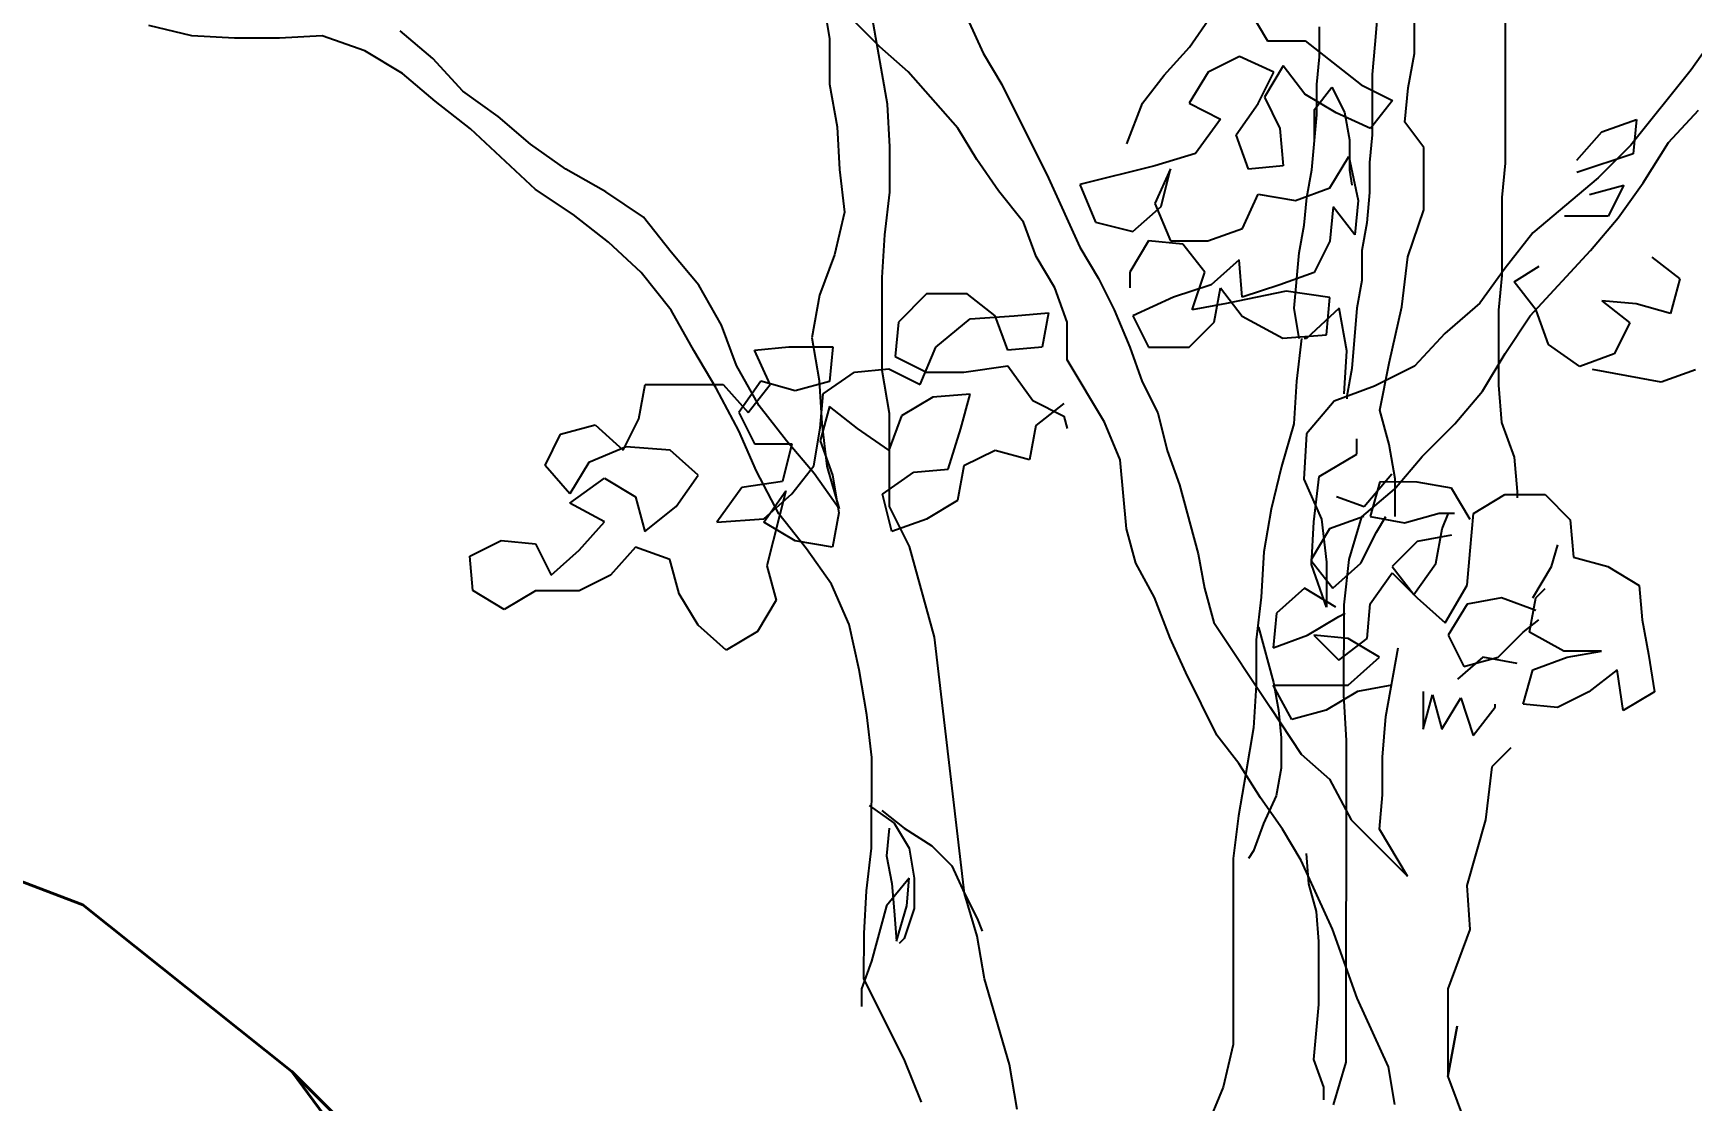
# Model space of a CAD drawing. Header units: millimetres. Extents: x 684983 to 685377, y 990360 to 990509.
# Drawn here: x 685048.389 to 685049.342, y 990434.803 to 990435.416 of the extents above; entities that cross this region are included whole.
import ezdxf

# ---------------------------------------------------------------- set-up
doc = ezdxf.new("R2010")
doc.units = ezdxf.units.MM
doc.layers.add('GRID LEVELS', color=7, linetype='Continuous', lineweight=13)
doc.layers.add('JACK  FRUIT TREE', color=7, linetype='Continuous')
doc.layers.add('TEAK', color=7, linetype='Continuous')
doc.styles.get("Standard").update_dxf_attribs({"font": 'RomanS'})

# ---------------------------------------------------------------- blocks, each defined once
blk = doc.blocks.new('JT')
at = {"color": 3}
for p, q in [((-0.09555, 0.92087, 157.72663), (-0.08838, 0.9089, 157.72663)), ((-0.11829, 0.90653, 157.72663), (-0.10991, 0.91849, 157.72663)), ((-0.08838, 0.9089, 157.72663), (-0.07402, 0.90888, 157.72663)), ((-0.07402, 0.90888, 157.72663), (-0.0525, 0.89211, 157.72663)), ((-0.12788, 0.89577, 157.72663), (-0.11829, 0.90653, 157.72663)), ((-0.09915, 0.90292, 157.72663), (-0.11112, 0.89695, 157.72663)), ((-0.086, 0.89693, 157.72663), (-0.09915, 0.90292, 157.72663)), ((-0.13626, 0.88501, 157.72663), (-0.12788, 0.89577, 157.72663)), ((-0.11112, 0.89695, 157.72663), (-0.11831, 0.885, 157.72663)), ((-0.09199, 0.88497, 157.72663), (-0.086, 0.89693, 157.72663)), ((-0.08241, 0.89932, 157.72663), (-0.0896, 0.88736, 157.72663)), ((-0.07404, 0.88854, 157.72663), (-0.08241, 0.89932, 157.72663)), ((-0.0525, 0.89211, 157.72663), (-0.04054, 0.88612, 157.72663)), ((-0.14226, 0.86946, 157.72663), (-0.13626, 0.88501, 157.72663)), ((-0.11831, 0.885, 157.72663), (-0.10636, 0.879, 157.72663)), ((-0.10038, 0.87301, 157.72663), (-0.09199, 0.88497, 157.72663)), ((-0.0896, 0.88736, 157.72663), (-0.08363, 0.87539, 157.72663)), ((-0.06208, 0.88135, 157.72663), (-0.07404, 0.88854, 157.72663)), ((-0.04054, 0.88612, 157.72663), (-0.04893, 0.87536, 157.72663)), ((-0.10636, 0.879, 157.72663), (-0.11594, 0.86585, 157.72663)), ((-0.04893, 0.87536, 157.72663), (-0.06208, 0.88135, 157.72663)), ((0.03961, 0.87408, 157.72663), (0.05277, 0.87886, 157.72663)), ((0.05277, 0.87886, 157.72663), (0.05156, 0.8657, 157.72663)), ((-0.09561, 0.85985, 157.72663), (-0.10038, 0.87301, 157.72663)), ((-0.08363, 0.87539, 157.72663), (-0.08244, 0.86103, 157.72663)), ((0.03003, 0.86332, 157.72663), (0.03961, 0.87408, 157.72663)), ((-0.11594, 0.86585, 157.72663), (-0.1315, 0.86108, 157.72663)), ((-0.0645, 0.85264, 157.72663), (-0.05731, 0.8646, 157.72663)), ((-0.05731, 0.8646, 157.72663), (-0.05374, 0.84785, 157.72663)), ((0.05156, 0.8657, 157.72663), (0.03002, 0.85854, 157.72663)), ((-0.1315, 0.86108, 157.72663), (-0.16022, 0.85393, 157.72663)), ((-0.12552, 0.85988, 157.72663), (-0.13151, 0.84672, 157.72663)), ((-0.12912, 0.84552, 157.72663), (-0.12552, 0.85988, 157.72663)), ((-0.08244, 0.86103, 157.72663), (-0.09561, 0.85985, 157.72663)), ((-0.16022, 0.85393, 157.72663), (-0.15425, 0.83956, 157.72663)), ((-0.07767, 0.84787, 157.72663), (-0.0645, 0.85264, 157.72663)), ((0.0348, 0.85016, 157.72663), (0.04796, 0.85374, 157.72663)), ((0.04796, 0.85374, 157.72663), (0.04197, 0.84178, 157.72663)), ((-0.1399, 0.83596, 157.72663), (-0.12912, 0.84552, 157.72663)), ((-0.13151, 0.84672, 157.72663), (-0.12554, 0.83236, 157.72663)), ((-0.09802, 0.83712, 157.72663), (-0.09202, 0.85027, 157.72663)), ((-0.09202, 0.85027, 157.72663), (-0.07767, 0.84787, 157.72663)), ((-0.06331, 0.84546, 157.72663), (-0.06452, 0.8323, 157.72663)), ((-0.05495, 0.83469, 157.72663), (-0.06331, 0.84546, 157.72663)), ((-0.05374, 0.84785, 157.72663), (-0.05495, 0.83469, 157.72663)), ((-0.15425, 0.83956, 157.72663), (-0.1399, 0.83596, 157.72663)), ((0.04197, 0.84178, 157.72663), (0.02522, 0.84179, 157.72663)), ((-0.13392, 0.83237, 157.72663), (-0.14111, 0.82041, 157.72663)), ((-0.12076, 0.83116, 157.72663), (-0.13392, 0.83237, 157.72663)), ((-0.12554, 0.83236, 157.72663), (-0.11118, 0.83234, 157.72663)), ((-0.11118, 0.83234, 157.72663), (-0.09802, 0.83712, 157.72663)), ((-0.06452, 0.8323, 157.72663), (-0.07052, 0.82034, 157.72663)), ((-0.11239, 0.82038, 157.72663), (-0.12076, 0.83116, 157.72663)), ((0.05871, 0.82621, 157.72663), (0.06947, 0.81782, 157.72663)), ((-0.14111, 0.82041, 157.72663), (-0.14111, 0.81443, 157.72663)), ((-0.11719, 0.80603, 157.72663), (-0.11239, 0.82038, 157.72663)), ((-0.09923, 0.82516, 157.72663), (-0.11, 0.81559, 157.72663)), ((-0.09804, 0.8108, 157.72663), (-0.09923, 0.82516, 157.72663)), ((-0.07052, 0.82034, 157.72663), (-0.08368, 0.81557, 157.72663)), ((0.00605, 0.81668, 157.72663), (0.01563, 0.82266, 157.72663)), ((-0.11, 0.81559, 157.72663), (-0.12436, 0.81082, 157.72663)), ((-0.10882, 0.80123, 157.72663), (-0.10641, 0.81439, 157.72663)), ((-0.10641, 0.81439, 157.72663), (-0.09805, 0.80362, 157.72663)), ((-0.08129, 0.81317, 157.72663), (-0.10403, 0.80841, 157.72663)), ((-0.08368, 0.81557, 157.72663), (-0.09804, 0.8108, 157.72663)), ((-0.06454, 0.81077, 157.72663), (-0.08129, 0.81317, 157.72663)), ((0.01442, 0.80591, 157.72663), (0.00605, 0.81668, 157.72663)), ((0.06947, 0.81782, 157.72663), (0.06587, 0.80466, 157.72663)), ((-0.21888, 0.8121, 157.72663), (-0.22966, 0.80135, 157.72663)), ((-0.20333, 0.81209, 157.72663), (-0.21888, 0.8121, 157.72663)), ((-0.19257, 0.8037, 157.72663), (-0.20333, 0.81209, 157.72663)), ((-0.12436, 0.81082, 157.72663), (-0.13993, 0.80366, 157.72663)), ((-0.10403, 0.80841, 157.72663), (-0.11719, 0.80603, 157.72663)), ((-0.06575, 0.79641, 157.72663), (-0.06454, 0.81077, 157.72663)), ((0.05271, 0.80827, 157.72663), (0.03955, 0.80947, 157.72663)), ((0.03955, 0.80947, 157.72663), (0.05031, 0.80109, 157.72663)), ((0.06587, 0.80466, 157.72663), (0.05271, 0.80827, 157.72663)), ((-0.22966, 0.80135, 157.72663), (-0.23087, 0.78819, 157.72663)), ((-0.21531, 0.79176, 157.72663), (-0.20214, 0.80252, 157.72663)), ((-0.20214, 0.80252, 157.72663), (-0.18539, 0.8037, 157.72663)), ((-0.1878, 0.79054, 157.72663), (-0.19257, 0.8037, 157.72663)), ((-0.18539, 0.8037, 157.72663), (-0.17223, 0.80488, 157.72663)), ((-0.17223, 0.80488, 157.72663), (-0.17463, 0.79172, 157.72663)), ((-0.13993, 0.80366, 157.72663), (-0.13395, 0.79169, 157.72663)), ((-0.1184, 0.79167, 157.72663), (-0.10882, 0.80123, 157.72663)), ((-0.09805, 0.80362, 157.72663), (-0.0825, 0.79523, 157.72663)), ((0.01919, 0.79274, 157.72663), (0.01442, 0.80591, 157.72663)), ((0.05031, 0.80109, 157.72663), (0.04432, 0.78913, 157.72663)), ((-0.0825, 0.79523, 157.72663), (-0.06575, 0.79641, 157.72663)), ((-0.28471, 0.79063, 157.72663), (-0.27155, 0.79181, 157.72663)), ((-0.27874, 0.77746, 157.72663), (-0.28471, 0.79063, 157.72663)), ((-0.27155, 0.79181, 157.72663), (-0.2548, 0.7918, 157.72663)), ((-0.2548, 0.7918, 157.72663), (-0.256, 0.77864, 157.72663)), ((-0.23087, 0.78819, 157.72663), (-0.21891, 0.78219, 157.72663)), ((-0.22131, 0.77741, 157.72663), (-0.21531, 0.79176, 157.72663)), ((-0.17463, 0.79172, 157.72663), (-0.1878, 0.79054, 157.72663)), ((-0.13395, 0.79169, 157.72663), (-0.1184, 0.79167, 157.72663)), ((0.03115, 0.78436, 157.72663), (0.01919, 0.79274, 157.72663)), ((0.04432, 0.78913, 157.72663), (0.03115, 0.78436, 157.72663)), ((-0.2584, 0.77385, 157.72663), (-0.24643, 0.78222, 157.72663)), ((-0.24643, 0.78222, 157.72663), (-0.23327, 0.7834, 157.72663)), ((-0.23327, 0.7834, 157.72663), (-0.22131, 0.77741, 157.72663)), ((-0.21891, 0.78219, 157.72663), (-0.20455, 0.78218, 157.72663)), ((-0.20455, 0.78218, 157.72663), (-0.1878, 0.78456, 157.72663)), ((-0.1878, 0.78456, 157.72663), (-0.17824, 0.77139, 157.72663)), ((0.06225, 0.77835, 157.72663), (0.03594, 0.78316, 157.72663)), ((0.07542, 0.78312, 157.72663), (0.06225, 0.77835, 157.72663)), ((-0.329, 0.76435, 157.72663), (-0.3266, 0.77751, 157.72663)), ((-0.3266, 0.77751, 157.72663), (-0.29669, 0.77748, 157.72663)), ((-0.29669, 0.77748, 157.72663), (-0.28712, 0.7667, 157.72663)), ((-0.28233, 0.77866, 157.72663), (-0.29071, 0.7667, 157.72663)), ((-0.28712, 0.7667, 157.72663), (-0.27874, 0.77746, 157.72663)), ((-0.26917, 0.77506, 157.72663), (-0.28233, 0.77866, 157.72663)), ((-0.256, 0.77864, 157.72663), (-0.26917, 0.77506, 157.72663)), ((-0.25961, 0.76069, 157.72663), (-0.2584, 0.77385, 157.72663)), ((-0.25601, 0.76907, 157.72663), (-0.25961, 0.75591, 157.72663)), ((-0.24525, 0.76068, 157.72663), (-0.25601, 0.76907, 157.72663)), ((-0.21653, 0.77262, 157.72663), (-0.2285, 0.76545, 157.72663)), ((-0.20217, 0.7738, 157.72663), (-0.21653, 0.77262, 157.72663)), ((-0.20577, 0.76064, 157.72663), (-0.20217, 0.7738, 157.72663)), ((-0.17824, 0.77139, 157.72663), (-0.16628, 0.76539, 157.72663)), ((-0.16628, 0.77018, 157.72663), (-0.17705, 0.76181, 157.72663)), ((-0.35892, 0.75839, 157.72663), (-0.34575, 0.76197, 157.72663)), ((-0.34575, 0.76197, 157.72663), (-0.33499, 0.75239, 157.72663)), ((-0.33499, 0.75239, 157.72663), (-0.329, 0.76435, 157.72663)), ((-0.29071, 0.7667, 157.72663), (-0.28474, 0.75473, 157.72663)), ((-0.2285, 0.76545, 157.72663), (-0.2333, 0.75229, 157.72663)), ((-0.17705, 0.76181, 157.72663), (-0.17946, 0.74866, 157.72663)), ((-0.16628, 0.76539, 157.72663), (-0.16509, 0.76061, 157.72663)), ((-0.36491, 0.74643, 157.72663), (-0.35892, 0.75839, 157.72663)), ((-0.26202, 0.74634, 157.72663), (-0.25961, 0.76069, 157.72663)), ((-0.25961, 0.75591, 157.72663), (-0.25484, 0.74274, 157.72663)), ((-0.2333, 0.75229, 157.72663), (-0.24525, 0.76068, 157.72663)), ((-0.21057, 0.74509, 157.72663), (-0.20577, 0.76064, 157.72663)), ((-0.3338, 0.75358, 157.72663), (-0.34816, 0.74761, 157.72663)), ((-0.31705, 0.75237, 157.72663), (-0.3338, 0.75358, 157.72663)), ((-0.30629, 0.74279, 157.72663), (-0.31705, 0.75237, 157.72663)), ((-0.28474, 0.75473, 157.72663), (-0.27038, 0.75472, 157.72663)), ((-0.27038, 0.75472, 157.72663), (-0.27399, 0.74037, 157.72663)), ((-0.19262, 0.75226, 157.72663), (-0.20459, 0.74629, 157.72663)), ((-0.17946, 0.74866, 157.72663), (-0.19262, 0.75226, 157.72663)), ((-0.35535, 0.73566, 157.72663), (-0.36491, 0.74643, 157.72663)), ((-0.34816, 0.74761, 157.72663), (-0.35535, 0.73566, 157.72663)), ((-0.31467, 0.73083, 157.72663), (-0.30629, 0.74279, 157.72663)), ((-0.2704, 0.73558, 157.72663), (-0.26202, 0.74634, 157.72663)), ((-0.25484, 0.74274, 157.72663), (-0.25246, 0.72838, 157.72663)), ((-0.2357, 0.73555, 157.72663), (-0.22373, 0.74391, 157.72663)), ((-0.22373, 0.74391, 157.72663), (-0.21057, 0.74509, 157.72663)), ((-0.20459, 0.74629, 157.72663), (-0.20699, 0.73313, 157.72663)), ((-0.35535, 0.73207, 157.72663), (-0.34218, 0.74163, 157.72663)), ((-0.34218, 0.74163, 157.72663), (-0.33023, 0.73444, 157.72663)), ((-0.28954, 0.73799, 157.72663), (-0.29913, 0.72484, 157.72663)), ((-0.27399, 0.74037, 157.72663), (-0.28954, 0.73799, 157.72663)), ((-0.28118, 0.72482, 157.72663), (-0.27279, 0.73678, 157.72663)), ((-0.27279, 0.73678, 157.72663), (-0.28, 0.70807, 157.72663)), ((-0.04546, 0.74016, 157.72663), (-0.04906, 0.727, 157.72663)), ((-0.03111, 0.74014, 157.72663), (-0.04546, 0.74016, 157.72663)), ((-0.01795, 0.73774, 157.72663), (-0.03111, 0.74014, 157.72663)), ((-0.01078, 0.72577, 157.72663), (-0.01795, 0.73774, 157.72663)), ((-0.3422, 0.72488, 157.72663), (-0.35535, 0.73207, 157.72663)), ((-0.33023, 0.73444, 157.72663), (-0.32665, 0.72127, 157.72663)), ((-0.32665, 0.72127, 157.72663), (-0.31467, 0.73083, 157.72663)), ((-0.28118, 0.72602, 157.72663), (-0.2704, 0.73558, 157.72663)), ((-0.23213, 0.72119, 157.72663), (-0.2357, 0.73555, 157.72663)), ((-0.20699, 0.73313, 157.72663), (-0.21896, 0.72596, 157.72663)), ((-0.00958, 0.72816, 157.72663), (0.00239, 0.73533, 157.72663)), ((0.00239, 0.73533, 157.72663), (0.01794, 0.73531, 157.72663)), ((0.01794, 0.73531, 157.72663), (0.02751, 0.72573, 157.72663)), ((-0.35178, 0.71412, 157.72663), (-0.3422, 0.72488, 157.72663)), ((-0.29913, 0.72484, 157.72663), (-0.28118, 0.72602, 157.72663)), ((-0.26922, 0.71763, 157.72663), (-0.28118, 0.72482, 157.72663)), ((-0.25246, 0.72838, 157.72663), (-0.25487, 0.71522, 157.72663)), ((-0.21896, 0.72596, 157.72663), (-0.23213, 0.72119, 157.72663)), ((-0.05146, 0.727, 157.72663), (-0.06462, 0.72223, 157.72663)), ((-0.04906, 0.727, 157.72663), (-0.03591, 0.72459, 157.72663)), ((-0.04668, 0.72102, 157.72663), (-0.04308, 0.72699, 157.72663)), ((-0.03591, 0.72459, 157.72663), (-0.02274, 0.72817, 157.72663)), ((-0.02274, 0.72817, 157.72663), (-0.01676, 0.72817, 157.72663)), ((-0.02155, 0.72219, 157.72663), (-0.01915, 0.72817, 157.72663)), ((-0.01079, 0.7138, 157.72663), (-0.00958, 0.72816, 157.72663)), ((0.02751, 0.72573, 157.72663), (0.02869, 0.71137, 157.72663)), ((-0.39366, 0.71176, 157.72663), (-0.38169, 0.71773, 157.72663)), ((-0.38169, 0.71773, 157.72663), (-0.36853, 0.71652, 157.72663)), ((-0.25487, 0.71522, 157.72663), (-0.26922, 0.71763, 157.72663)), ((-0.06462, 0.72223, 157.72663), (-0.07181, 0.71027, 157.72663)), ((-0.05267, 0.70906, 157.72663), (-0.04668, 0.72102, 157.72663)), ((-0.03113, 0.71741, 157.72663), (-0.04071, 0.70785, 157.72663)), ((-0.01796, 0.71979, 157.72663), (-0.03113, 0.71741, 157.72663)), ((-0.02396, 0.70903, 157.72663), (-0.02155, 0.72219, 157.72663)), ((-0.39247, 0.6986, 157.72663), (-0.39366, 0.71176, 157.72663)), ((-0.36853, 0.71652, 157.72663), (-0.36256, 0.70455, 157.72663)), ((-0.36256, 0.70455, 157.72663), (-0.35178, 0.71412, 157.72663)), ((-0.33024, 0.71529, 157.72663), (-0.33982, 0.70453, 157.72663)), ((-0.31709, 0.71049, 157.72663), (-0.33024, 0.71529, 157.72663)), ((-0.012, 0.70064, 157.72663), (-0.01079, 0.7138, 157.72663)), ((0.02031, 0.70779, 157.72663), (0.02271, 0.71617, 157.72663)), ((0.02869, 0.71137, 157.72663), (0.04185, 0.70777, 157.72663)), ((-0.31351, 0.69733, 157.72663), (-0.31709, 0.71049, 157.72663)), ((-0.28, 0.70807, 157.72663), (-0.27642, 0.6949, 157.72663)), ((-0.07181, 0.71027, 157.72663), (-0.06345, 0.69949, 157.72663)), ((-0.06345, 0.69949, 157.72663), (-0.05267, 0.70906, 157.72663)), ((-0.0491, 0.6935, 157.72663), (-0.04071, 0.70546, 157.72663)), ((-0.04071, 0.70785, 157.72663), (-0.03234, 0.69707, 157.72663)), ((-0.04071, 0.70546, 157.72663), (-0.03115, 0.69588, 157.72663)), ((-0.03234, 0.69707, 157.72663), (-0.02396, 0.70903, 157.72663)), ((0.01312, 0.69584, 157.72663), (0.02031, 0.70779, 157.72663)), ((0.04185, 0.70777, 157.72663), (0.05381, 0.70058, 157.72663)), ((-0.38052, 0.69141, 157.72663), (-0.39247, 0.6986, 157.72663)), ((-0.36854, 0.69858, 157.72663), (-0.38052, 0.69141, 157.72663)), ((-0.35179, 0.69856, 157.72663), (-0.36854, 0.69858, 157.72663)), ((-0.33982, 0.70453, 157.72663), (-0.35179, 0.69856, 157.72663)), ((-0.07422, 0.6995, 157.72663), (-0.08499, 0.68994, 157.72663)), ((-0.06226, 0.69231, 157.72663), (-0.07422, 0.6995, 157.72663)), ((-0.02039, 0.68629, 157.72663), (-0.012, 0.70064, 157.72663)), ((0.01432, 0.69583, 157.72663), (0.01791, 0.69942, 157.72663)), ((0.05381, 0.70058, 157.72663), (0.05499, 0.68742, 157.72663)), ((-0.30634, 0.68536, 157.72663), (-0.31351, 0.69733, 157.72663)), ((-0.27642, 0.6949, 157.72663), (-0.28361, 0.68295, 157.72663)), ((-0.0503, 0.68034, 157.72663), (-0.0491, 0.6935, 157.72663)), ((-0.03115, 0.69588, 157.72663), (-0.02039, 0.68629, 157.72663)), ((-0.01201, 0.69347, 157.72663), (-0.01919, 0.68151, 157.72663)), ((0.00116, 0.69585, 157.72663), (-0.01201, 0.69347, 157.72663)), ((0.01431, 0.69105, 157.72663), (0.00116, 0.69585, 157.72663)), ((0.01191, 0.68268, 157.72663), (0.01432, 0.69583, 157.72663)), ((-0.08499, 0.68994, 157.72663), (-0.0862, 0.67678, 157.72663)), ((-0.07304, 0.68156, 157.72663), (-0.06106, 0.68872, 157.72663)), ((-0.06106, 0.68872, 157.72663), (-0.05867, 0.68992, 157.72663)), ((0.00952, 0.68268, 157.72663), (0.01551, 0.68746, 157.72663)), ((0.05499, 0.68742, 157.72663), (0.05737, 0.67426, 157.72663)), ((-0.29558, 0.67578, 157.72663), (-0.30634, 0.68536, 157.72663)), ((-0.28361, 0.68295, 157.72663), (-0.29558, 0.67578, 157.72663)), ((-0.0862, 0.67678, 157.72663), (-0.07304, 0.68156, 157.72663)), ((-0.05748, 0.68035, 157.72663), (-0.07064, 0.68155, 157.72663)), ((-0.07064, 0.68155, 157.72663), (-0.06108, 0.67197, 157.72663)), ((-0.06108, 0.67197, 157.72663), (-0.0503, 0.68034, 157.72663)), ((-0.04552, 0.67316, 157.72663), (-0.05748, 0.68035, 157.72663)), ((-0.01919, 0.68151, 157.72663), (-0.01322, 0.66954, 157.72663)), ((-0.00006, 0.67311, 157.72663), (0.00952, 0.68268, 157.72663)), ((0.02507, 0.67548, 157.72663), (0.01191, 0.68268, 157.72663)), ((-0.0575, 0.6624, 157.72663), (-0.04552, 0.67316, 157.72663)), ((-0.00604, 0.67312, 157.72663), (-0.01562, 0.66475, 157.72663)), ((-0.01322, 0.66954, 157.72663), (-0.00006, 0.67311, 157.72663)), ((0.00712, 0.67071, 157.72663), (-0.00604, 0.67312, 157.72663)), ((0.0131, 0.66832, 157.72663), (0.02626, 0.67309, 157.72663)), ((0.03943, 0.67547, 157.72663), (0.02507, 0.67548, 157.72663)), ((0.02626, 0.67309, 157.72663), (0.03943, 0.67547, 157.72663)), ((0.05737, 0.67426, 157.72663), (0.05975, 0.6599, 157.72663)), ((0.0095, 0.65516, 157.72663), (0.0131, 0.66832, 157.72663)), ((0.0454, 0.66829, 157.72663), (0.03463, 0.65992, 157.72663)), ((0.04778, 0.65273, 157.72663), (0.0454, 0.66829, 157.72663)), ((-0.07905, 0.64926, 157.72663), (-0.08621, 0.66243, 157.72663)), ((-0.08621, 0.66243, 157.72663), (-0.0575, 0.6624, 157.72663)), ((-0.04075, 0.66238, 157.72663), (-0.05391, 0.66, 157.72663)), ((-0.05391, 0.66, 157.72663), (-0.06588, 0.65283, 157.72663)), ((-0.02879, 0.65998, 157.72663), (-0.0288, 0.64562, 157.72663)), ((-0.0288, 0.64562, 157.72663), (-0.0252, 0.65878, 157.72663)), ((-0.0252, 0.65878, 157.72663), (-0.02162, 0.64562, 157.72663)), ((-0.02162, 0.64562, 157.72663), (-0.01443, 0.65757, 157.72663)), ((-0.01443, 0.65757, 157.72663), (-0.00966, 0.64321, 157.72663)), ((-0.00966, 0.64321, 157.72663), (-0.00127, 0.65397, 157.72663)), ((-0.00127, 0.65397, 157.72663), (-0.00127, 0.65517, 157.72663)), ((0.02266, 0.65395, 157.72663), (0.0095, 0.65516, 157.72663)), ((0.03463, 0.65992, 157.72663), (0.02266, 0.65395, 157.72663)), ((0.05975, 0.6599, 157.72663), (0.04778, 0.65273, 157.72663)), ((-0.06588, 0.65283, 157.72663), (-0.07905, 0.64926, 157.72663))]:
    blk.add_line(p, q, dxfattribs=at)
for p, q in [((0.00256, 0.92198, 157.72663), (0.00251, 0.86215, 157.72663)), ((-0.23674, 0.90664, 157.72663), (-0.24631, 0.91622, 157.72663)), ((-0.20323, 0.91738, 157.72663), (-0.19726, 0.90421, 157.72663)), ((-0.03215, 0.90406, 157.72663), (-0.03214, 0.91842, 157.72663)), ((-0.22598, 0.89706, 157.72663), (-0.23674, 0.90664, 157.72663)), ((-0.19726, 0.90421, 157.72663), (-0.1901, 0.89224, 157.72663)), ((-0.03456, 0.8909, 157.72663), (-0.03215, 0.90406, 157.72663)), ((-0.20686, 0.8755, 157.72663), (-0.22598, 0.89706, 157.72663)), ((-0.1901, 0.89224, 157.72663), (-0.17218, 0.85633, 157.72663)), ((-0.03577, 0.87774, 157.72663), (-0.03456, 0.8909, 157.72663)), ((-0.0286, 0.86816, 157.72663), (-0.03577, 0.87774, 157.72663)), ((-0.19969, 0.86353, 157.72663), (-0.20686, 0.8755, 157.72663)), ((-0.19133, 0.85156, 157.72663), (-0.19969, 0.86353, 157.72663)), ((-0.02862, 0.84423, 157.72663), (-0.0286, 0.86816, 157.72663)), ((0.00251, 0.86215, 157.72663), (0.0013, 0.84899, 157.72663)), ((-0.18177, 0.83959, 157.72663), (-0.19133, 0.85156, 157.72663)), ((-0.17218, 0.85633, 157.72663), (-0.16024, 0.83, 157.72663)), ((0.0013, 0.84899, 157.72663), (0.00127, 0.81908, 157.72663)), ((-0.17699, 0.82642, 157.72663), (-0.18177, 0.83959, 157.72663)), ((-0.03462, 0.82629, 157.72663), (-0.02862, 0.84423, 157.72663)), ((-0.16983, 0.81445, 157.72663), (-0.17699, 0.82642, 157.72663)), ((-0.16024, 0.83, 157.72663), (-0.15307, 0.81803, 157.72663)), ((-0.03703, 0.80715, 157.72663), (-0.03462, 0.82629, 157.72663)), ((0.00127, 0.81908, 157.72663), (0.00006, 0.80592, 157.72663)), ((-0.16505, 0.80129, 157.72663), (-0.16983, 0.81445, 157.72663)), ((-0.15307, 0.81803, 157.72663), (-0.1471, 0.80606, 157.72663)), ((-0.04183, 0.78562, 157.72663), (-0.03703, 0.80715, 157.72663)), ((-0.16507, 0.78693, 157.72663), (-0.16505, 0.80129, 157.72663)), ((-0.1471, 0.80606, 157.72663), (-0.14113, 0.79169, 157.72663)), ((0.00006, 0.80592, 157.72663), (0.00004, 0.77721, 157.72663)), ((-0.14113, 0.79169, 157.72663), (-0.13636, 0.77853, 157.72663)), ((-0.15073, 0.76299, 157.72663), (-0.16507, 0.78693, 157.72663)), ((-0.04544, 0.76768, 157.72663), (-0.04183, 0.78562, 157.72663)), ((-0.13636, 0.77853, 157.72663), (-0.13039, 0.76656, 157.72663)), ((0.00004, 0.77721, 157.72663), (0.00122, 0.76285, 157.72663)), ((-0.14476, 0.74862, 157.72663), (-0.15073, 0.76299, 157.72663)), ((-0.13039, 0.76656, 157.72663), (-0.12681, 0.7522, 157.72663)), ((-0.04186, 0.75451, 157.72663), (-0.04544, 0.76768, 157.72663)), ((0.00122, 0.76285, 157.72663), (0.00599, 0.74968, 157.72663)), ((-0.12681, 0.7522, 157.72663), (-0.12204, 0.73903, 157.72663)), ((-0.03948, 0.74135, 157.72663), (-0.04186, 0.75451, 157.72663)), ((0.00599, 0.74968, 157.72663), (0.00718, 0.73652, 157.72663)), ((-0.14239, 0.7223, 157.72663), (-0.14476, 0.74862, 157.72663)), ((-0.12204, 0.73903, 157.72663), (-0.11488, 0.7127, 157.72663)), ((-0.03949, 0.72699, 157.72663), (-0.03948, 0.74135, 157.72663)), ((0.00718, 0.73652, 157.72663), (0.00718, 0.73413, 157.72663)), ((-0.13882, 0.70914, 157.72663), (-0.14239, 0.7223, 157.72663)), ((-0.11488, 0.7127, 157.72663), (-0.1125, 0.69954, 157.72663)), ((-0.13165, 0.69597, 157.72663), (-0.13882, 0.70914, 157.72663)), ((-0.1125, 0.69954, 157.72663), (-0.10892, 0.68638, 157.72663)), ((-0.12568, 0.68041, 157.72663), (-0.13165, 0.69597, 157.72663)), ((-0.10892, 0.68638, 157.72663), (-0.08742, 0.65405, 157.72663)), ((-0.11971, 0.66724, 157.72663), (-0.12568, 0.68041, 157.72663)), ((-0.04315, 0.65042, 157.72663), (-0.03834, 0.67674, 157.72663)), ((-0.10777, 0.6433, 157.72663), (-0.11971, 0.66724, 157.72663)), ((-0.08742, 0.65405, 157.72663), (-0.08742, 0.65405, 157.72663)), ((-0.08742, 0.65405, 157.72663), (-0.07547, 0.63609, 157.72663)), ((-0.04436, 0.63487, 157.72663), (-0.04315, 0.65042, 157.72663)), ((-0.0994, 0.63253, 157.72663), (-0.10777, 0.6433, 157.72663)), ((-0.07547, 0.63609, 157.72663), (-0.06471, 0.62651, 157.72663)), ((-0.04438, 0.62051, 157.72663), (-0.04436, 0.63487, 157.72663)), ((0.00469, 0.63841, 157.72663), (-0.00249, 0.63124, 157.72663)), ((-0.09104, 0.61936, 157.72663), (-0.0994, 0.63253, 157.72663)), ((-0.00249, 0.63124, 157.72663), (-0.0049, 0.6109, 157.72663)), ((-0.06471, 0.62651, 157.72663), (-0.05635, 0.61095, 157.72663)), ((-0.08268, 0.60738, 157.72663), (-0.09104, 0.61936, 157.72663)), ((-0.04558, 0.60735, 157.72663), (-0.04438, 0.62051, 157.72663)), ((-0.05635, 0.61095, 157.72663), (-0.03483, 0.58939, 157.72663)), ((-0.0049, 0.6109, 157.72663), (-0.0121, 0.58578, 157.72663)), ((-0.07551, 0.59541, 157.72663), (-0.08268, 0.60738, 157.72663)), ((-0.03483, 0.58939, 157.72663), (-0.04558, 0.60735, 157.72663)), ((-0.06357, 0.56908, 157.72663), (-0.07551, 0.59541, 157.72663)), ((-0.0121, 0.58578, 157.72663), (-0.01092, 0.56903, 157.72663)), ((-0.05402, 0.54275, 157.72663), (-0.06357, 0.56908, 157.72663)), ((-0.01092, 0.56903, 157.72663), (-0.01932, 0.54631, 157.72663)), ((-0.01932, 0.54631, 157.72663), (-0.01935, 0.51281, 157.72663)), ((-0.04208, 0.51642, 157.72663), (-0.05402, 0.54275, 157.72663)), ((-0.01935, 0.51281, 157.72663), (-0.01574, 0.53195, 157.72663)), ((-0.01574, 0.53195, 157.72663), (-0.01935, 0.51281, 157.72663)), ((-0.0397, 0.50206, 157.72663), (-0.04208, 0.51642, 157.72663)), ((-0.01935, 0.51281, 157.72663), (-0.01219, 0.49366, 157.72663))]:
    blk.add_line(p, q)
blk = doc.blocks.new('A$C25655A80')
for p, q in [((-0.18836, 1.11336), (-0.18549, 1.09605)), ((-0.42966, 1.09724), (-0.446, 1.1011)), ((-0.33738, 1.0885), (-0.34987, 1.09909)), ((-0.1634, 1.07104), (-0.16914, 1.10373)), ((0.02408, 1.10451), (0.02311, 1.09394)), ((-0.41332, 1.09626), (-0.42966, 1.09724)), ((-0.39601, 1.09625), (-0.41332, 1.09626)), ((-0.37967, 1.09719), (-0.39601, 1.09625)), ((-0.36333, 1.09141), (-0.37967, 1.09719)), ((-0.18549, 1.09605), (-0.18551, 1.07875)), ((0.02311, 1.09394), (0.02214, 1.08241)), ((0.15385, 1.09767), (0.14423, 1.08422)), ((-0.34892, 1.08275), (-0.36333, 1.09141)), ((-0.32586, 1.076), (-0.33738, 1.0885)), ((-0.33644, 1.07216), (-0.34892, 1.08275)), ((0.02214, 1.08241), (0.02212, 1.05933)), ((0.14423, 1.08422), (0.12113, 1.0554)), ((-0.31241, 1.06637), (-0.32586, 1.076)), ((-0.18551, 1.07875), (-0.18264, 1.06241)), ((-0.32299, 1.06157), (-0.33644, 1.07216)), ((-0.16246, 1.0547), (-0.1634, 1.07104)), ((0.13555, 1.05635), (0.1471, 1.06883)), ((-0.29801, 1.03848), (-0.32299, 1.06157)), ((-0.29992, 1.05578), (-0.31241, 1.06637)), ((-0.18264, 1.06241), (-0.18169, 1.04606)), ((-0.28647, 1.04616), (-0.29992, 1.05578)), ((-0.16247, 1.03739), (-0.16246, 1.0547)), ((0.02212, 1.05933), (0.02115, 1.04876)), ((0.12113, 1.0554), (0.10862, 1.04291)), ((0.12592, 1.04097), (0.13555, 1.05635)), ((0.02115, 1.04876), (0.02114, 1.03723)), ((-0.2711, 1.03749), (-0.28647, 1.04616)), ((-0.18169, 1.04606), (-0.17978, 1.02972)), ((0.10862, 1.04291), (0.08361, 1.02179)), ((-0.2836, 1.02885), (-0.29801, 1.03848)), ((-0.25669, 1.02787), (-0.2711, 1.03749)), ((-0.16441, 1.02105), (-0.16247, 1.03739)), ((0.02114, 1.03723), (0.02016, 1.02569)), ((0.1163, 1.02753), (0.12592, 1.04097)), ((-0.27016, 1.01827), (-0.2836, 1.02885)), ((-0.17978, 1.02972), (-0.18364, 1.01338)), ((-0.24613, 1.0144), (-0.25669, 1.02787)), ((0.02016, 1.02569), (0.01823, 1.01512)), ((0.10571, 1.01504), (0.1163, 1.02753)), ((-0.25767, 1.00672), (-0.27016, 1.01827)), ((-0.16539, 1.00471), (-0.16441, 1.02105)), ((0.08361, 1.02179), (0.07302, 1.00834)), ((-0.23556, 1.00189), (-0.24613, 1.0144)), ((-0.18364, 1.01338), (-0.18942, 0.998)), ((0.01823, 1.01512), (0.01822, 1.00358)), ((0.08262, 0.99007), (0.10571, 1.01504)), ((-0.24615, 0.99229), (-0.25767, 1.00672)), ((-0.16542, 0.96914), (-0.16539, 1.00471)), ((0.01822, 1.00358), (0.01629, 0.99301)), ((0.07302, 1.00834), (0.0634, 0.99489)), ((-0.22693, 0.9865), (-0.23556, 1.00189)), ((-0.18942, 0.998), (-0.19232, 0.98167)), ((-0.23751, 0.9769), (-0.24615, 0.99229)), ((0.00956, 0.99302), (-0.00295, 0.98149)), ((0.01243, 0.97667), (0.00956, 0.99302)), ((0.01629, 0.99301), (0.01435, 0.96994)), ((0.0634, 0.99489), (0.04993, 0.98337)), ((-0.22117, 0.97112), (-0.22693, 0.9865)), ((0.07299, 0.97565), (0.08262, 0.99007)), ((-0.19232, 0.98167), (-0.18945, 0.96532)), ((-0.00487, 0.98149), (-0.00681, 0.96515)), ((-0.00295, 0.98149), (-0.00391, 0.98149)), ((0.04993, 0.98337), (0.03838, 0.97088)), ((-0.22887, 0.96247), (-0.23751, 0.9769)), ((0.01145, 0.96033), (0.01243, 0.97667)), ((0.06433, 0.96124), (0.07299, 0.97565)), ((-0.21253, 0.95573), (-0.22117, 0.97112)), ((-0.18945, 0.96532), (-0.18851, 0.94898)), ((-0.16255, 0.9528), (-0.16542, 0.96914)), ((-0.00681, 0.96515), (-0.00778, 0.94881)), ((0.01435, 0.96994), (0.01241, 0.95937)), ((0.03838, 0.97088), (0.02299, 0.9632)), ((-0.22023, 0.94612), (-0.22887, 0.96247)), ((0.02299, 0.9632), (0.00761, 0.95745)), ((0.01241, 0.95937), (0.01241, 0.95841)), ((0.05374, 0.94876), (0.06433, 0.96124)), ((-0.20197, 0.94226), (-0.21253, 0.95573)), ((-0.16258, 0.91723), (-0.16255, 0.9528)), ((0.00761, 0.95745), (-0.00298, 0.94496)), ((-0.21352, 0.93074), (-0.22023, 0.94612)), ((-0.18851, 0.94898), (-0.1866, 0.93263)), ((-0.00778, 0.94881), (-0.0126, 0.93247)), ((0.04123, 0.93627), (0.05374, 0.94876)), ((-0.19141, 0.92975), (-0.20197, 0.94226)), ((-0.00298, 0.94496), (-0.00396, 0.92766)), ((0.01624, 0.93725), (0.01624, 0.94302)), ((0.00181, 0.92862), (0.01624, 0.93725)), ((0.03065, 0.92378), (0.04123, 0.93627)), ((-0.20488, 0.91439), (-0.21352, 0.93074)), ((-0.18181, 0.91629), (-0.19141, 0.92975)), ((-0.1866, 0.93263), (-0.18181, 0.91629)), ((-0.0126, 0.93247), (-0.01646, 0.91614)), ((-0.00396, 0.92766), (0.00276, 0.91227)), ((-0.00013, 0.91131), (0.00181, 0.92862)), ((0.02969, 0.92955), (0.0191, 0.91706)), ((0.0191, 0.91706), (0.00853, 0.92092)), ((0.01814, 0.91322), (0.03065, 0.92378)), ((-0.19432, 0.90092), (-0.20488, 0.91439)), ((-0.15491, 0.90184), (-0.16258, 0.91723)), ((-0.01646, 0.91614), (-0.01936, 0.8998)), ((-0.0011, 0.89497), (-0.00013, 0.91131)), ((0.00276, 0.91227), (0.00467, 0.89593)), ((0.01332, 0.89688), (0.01814, 0.91322)), ((-0.14532, 0.86723), (-0.15491, 0.90184)), ((-0.18472, 0.88745), (-0.19432, 0.90092)), ((-0.01936, 0.8998), (-0.02034, 0.88249)), ((0.00467, 0.89593), (0.00465, 0.87863)), ((0.01138, 0.87958), (0.01332, 0.89688)), ((0.00465, 0.87863), (-0.0011, 0.89497)), ((-0.178, 0.87206), (-0.18472, 0.88745)), ((-0.02034, 0.88249), (-0.02228, 0.86615)), ((0.01135, 0.84497), (0.01138, 0.87958)), ((-0.17417, 0.85476), (-0.178, 0.87206)), ((-0.02131, 0.87096), (-0.01556, 0.84981)), ((-0.13388, 0.76916), (-0.14532, 0.86723)), ((-0.02228, 0.86615), (-0.02229, 0.84885)), ((-0.17131, 0.83745), (-0.17417, 0.85476)), ((-0.02229, 0.84885), (-0.02327, 0.83251)), ((-0.01556, 0.84981), (-0.01365, 0.83923)), ((0.01229, 0.82767), (0.01135, 0.84497)), ((-0.01365, 0.83923), (-0.0127, 0.82865)), ((-0.1694, 0.82111), (-0.17131, 0.83745)), ((-0.02327, 0.83251), (-0.02617, 0.81521)), ((-0.0127, 0.82865), (-0.01271, 0.81712)), ((0.01218, 0.70462), (0.01229, 0.82767)), ((-0.16943, 0.7865), (-0.1694, 0.82111)), ((-0.02617, 0.81521), (-0.02907, 0.79887)), ((-0.01271, 0.81712), (-0.01464, 0.80655)), ((-0.01464, 0.80655), (-0.01946, 0.79598)), ((-0.17038, 0.80284), (-0.16077, 0.79611)), ((-0.16557, 0.80092), (-0.15693, 0.79418)), ((-0.16269, 0.79418), (-0.16367, 0.78361)), ((-0.16077, 0.79611), (-0.15501, 0.78649)), ((-0.15693, 0.79418), (-0.14636, 0.78744)), ((-0.02907, 0.79887), (-0.03101, 0.78253)), ((-0.01946, 0.79598), (-0.02331, 0.78541)), ((-0.14636, 0.78744), (-0.13868, 0.77974)), ((-0.17137, 0.77016), (-0.16943, 0.7865)), ((-0.16367, 0.78361), (-0.16175, 0.77303)), ((-0.15501, 0.78649), (-0.1531, 0.77495)), ((-0.03101, 0.78253), (-0.03107, 0.71139)), ((-0.02331, 0.78541), (-0.02524, 0.78252)), ((-0.00313, 0.78443), (-0.00218, 0.77289)), ((-0.15502, 0.77495), (-0.16368, 0.76438)), ((-0.15599, 0.76438), (-0.15502, 0.77495)), ((-0.1531, 0.77495), (-0.15311, 0.76341)), ((-0.13868, 0.77974), (-0.13388, 0.76916)), ((-0.17234, 0.75382), (-0.17137, 0.77016)), ((-0.16175, 0.77303), (-0.1608, 0.76246)), ((-0.12909, 0.75282), (-0.13388, 0.76916)), ((-0.13388, 0.76916), (-0.12908, 0.75955)), ((-0.00218, 0.77289), (0.0007, 0.76231)), ((-0.16368, 0.76438), (-0.16947, 0.74324)), ((-0.1608, 0.76246), (-0.15985, 0.75092)), ((-0.15985, 0.75092), (-0.15599, 0.76438)), ((-0.15311, 0.76341), (-0.15697, 0.75188)), ((0.0007, 0.76231), (0.00165, 0.75078)), ((-0.12908, 0.75955), (-0.12716, 0.75474)), ((-0.17236, 0.73652), (-0.17234, 0.75382)), ((-0.15697, 0.75188), (-0.15889, 0.74996)), ((-0.12622, 0.73647), (-0.12909, 0.75282)), ((0.00165, 0.75078), (0.00163, 0.72674)), ((-0.16947, 0.74324), (-0.17333, 0.73267)), ((-0.15701, 0.70574), (-0.17236, 0.73652)), ((-0.11663, 0.70378), (-0.12622, 0.73647)), ((-0.17333, 0.73267), (-0.17333, 0.72594)), ((0.00163, 0.72674), (-0.00032, 0.7056)), ((-0.03107, 0.71139), (-0.03493, 0.69505)), ((-0.15029, 0.68939), (-0.15701, 0.70574)), ((-0.00032, 0.7056), (0.00352, 0.69502)), ((-0.11377, 0.68647), (-0.11663, 0.70378)), ((0.00736, 0.68829), (0.01218, 0.70462)), ((-0.03493, 0.69505), (-0.04168, 0.67872)), ((0.00352, 0.69502), (0.00352, 0.69021))]:
    blk.add_line(p, q)
at = {"color": 62}
for p, q in [((0.00196, 1.08915), (0.00197, 1.10069)), ((0.00099, 1.07858), (0.00196, 1.08915)), ((0.00002, 1.06897), (0.00675, 1.07761)), ((0.00098, 1.06704), (0.00099, 1.07858)), ((0.00675, 1.07761), (0.01155, 1.068)), ((-0.00097, 1.0459), (0.00098, 1.06704)), ((0.00001, 1.05743), (0.00002, 1.06897)), ((0.01155, 1.068), (0.01346, 1.05742)), ((0.01346, 1.05742), (0.01345, 1.04588)), ((-0.0029, 1.03532), (-0.00097, 1.0459)), ((0.01345, 1.04588), (0.01441, 1.04012)), ((-0.00387, 1.02475), (-0.0029, 1.03532)), ((-0.0058, 1.01418), (-0.00387, 1.02475)), ((-0.00774, 0.99303), (-0.0058, 1.01418)), ((-0.00583, 0.98149), (-0.00774, 0.99303))]:
    blk.add_line(p, q, dxfattribs=at)
blk = doc.blocks.new('TR')
blk.add_blockref('A$C25655A80', (0.01921, 0.01485, 1.34531))

msp = doc.modelspace()

# ---------------------------------------------------------------- block references
at = {"layer": 'JACK  FRUIT TREE', "xscale": 1.5, "yscale": 1.5, "zscale": 1.5}
msp.add_blockref('JT', (685049.23053, 990434.04786, -138.04995), dxfattribs=at)
at = {"layer": 'TEAK', "xscale": 1.5, "yscale": 1.5, "zscale": 1.5}
msp.add_blockref('TR', (685049.096, 990433.746, 98.578), dxfattribs=at)

# ---------------------------------------------------------------- texts
at = {"layer": 'GRID LEVELS', "width": 0.5}
for s, p in [('98.688', (685047.62998, 990435.15777, 98.68843)), ('98.611', (685049.62998, 990435.15777, 98.61127)), ('98.455', (685049.62998, 990433.15777, 98.45462)), ('98.499', (685047.62998, 990433.15777, 98.49861))]:
    msp.add_text(s, height=0.8, rotation=45, dxfattribs=at).set_placement(p)

doc.saveas('drawing.dxf')
